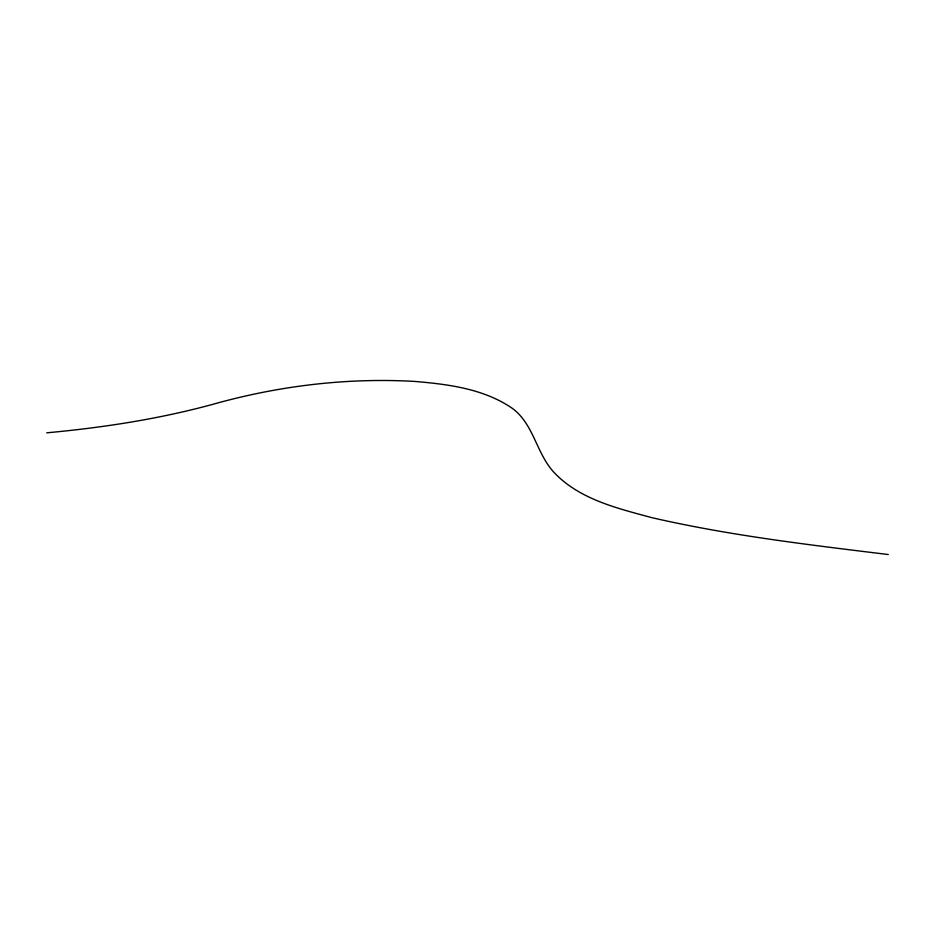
<?xml version="1.0" encoding="UTF-8"?>
<svg xmlns="http://www.w3.org/2000/svg" width="935" height="935" viewBox="0 0 935 935"><rect width="100%" height="100%" fill="white"/><g stroke="black" fill="none" stroke-linecap="round" stroke-linejoin="round"><path stroke-width="1.4" d="M46.75 432.823C103.119 427.599 159.301 419.02 213.951 404.013C279.098 385.781 347.201 377.553 414.801 381.433C448.297 384.262 483.617 388.75 512.064 408.163C534.014 424.034 536.281 453.884 554.502 472.923C579.957 499.547 617.556 508.348 651.835 517.651C729.639 535.591 809.102 544.801 888.25 554.537"/></g></svg>
